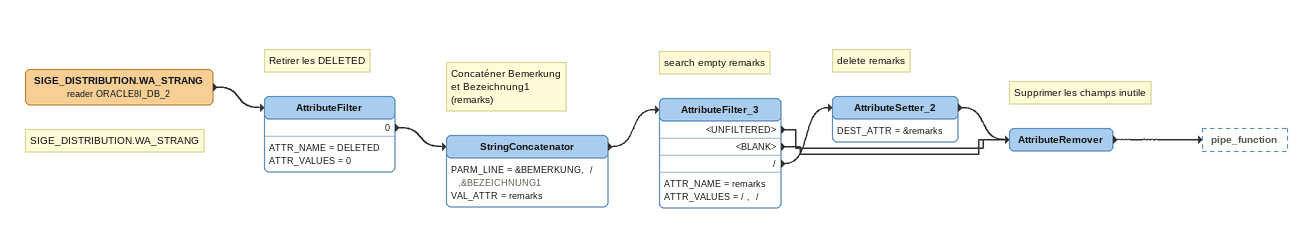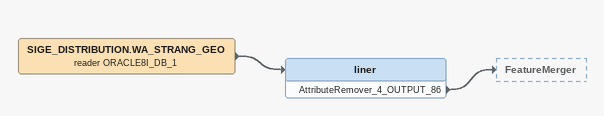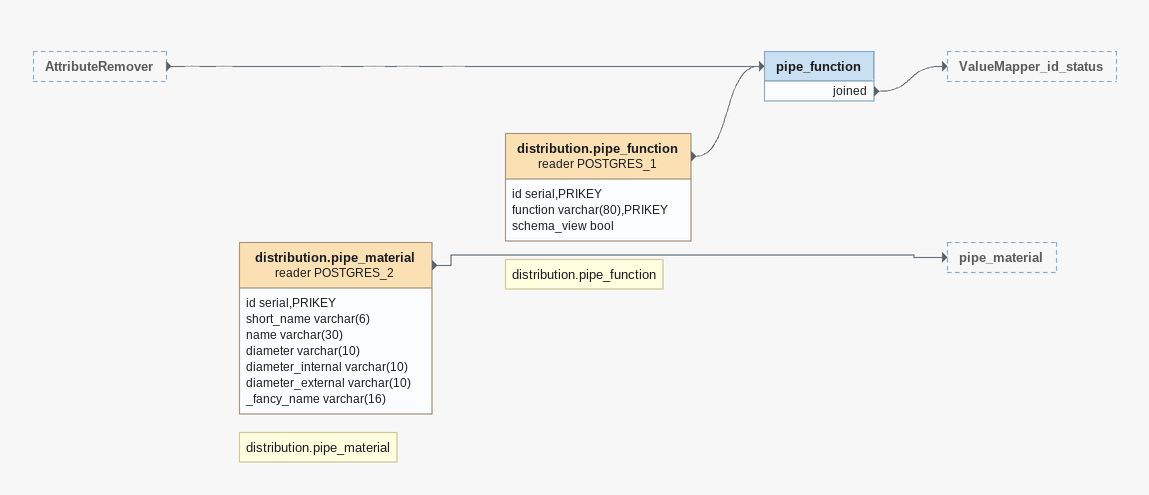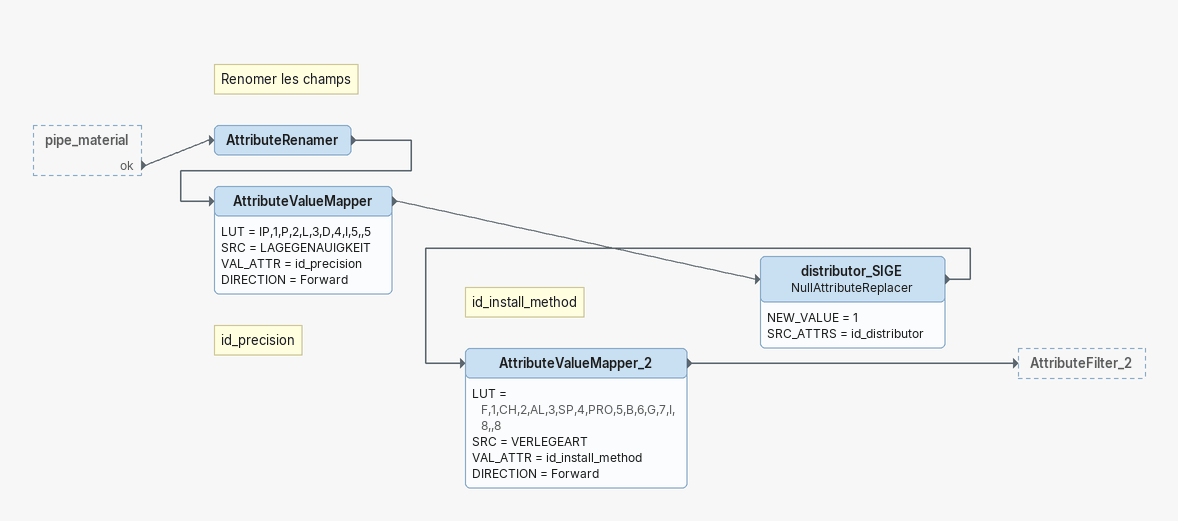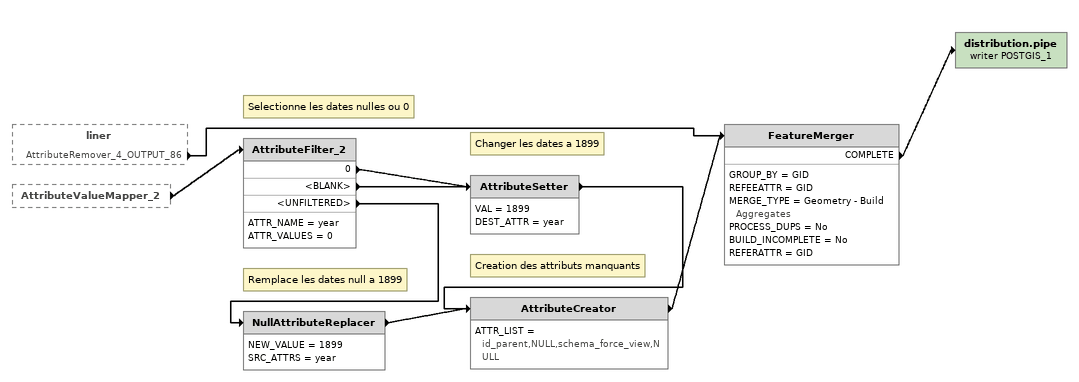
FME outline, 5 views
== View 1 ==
Note: SIGE_DISTRIBUTION.WA_STRANG
SIGE_DISTRIBUTION.WA_STRANG (reader ORACLE8I_DB_2)
    -> AttributeFilter
Note: Retirer les DELETED
AttributeFilter
    ATTR_NAME = DELETED
    ATTR_VALUES = 0
    0 -> StringConcatenator
Note: Concaténer Bemerkung / et Bezeichnung1 / (remarks)
StringConcatenator
    PARM_LINE = &BEMERKUNG,  / ,&BEZEICHNUNG1
    VAL_ATTR = remarks
    -> AttributeFilter_3
Note: search empty remarks
AttributeFilter_3
    ATTR_NAME = remarks
    ATTR_VALUES = / ,  /
    <UNFILTERED> -> AttributeRemover
    <BLANK> -> AttributeRemover
    / -> AttributeSetter_2
Note: delete remarks
AttributeSetter_2
    DEST_ATTR = &remarks
    -> AttributeRemover
Note: Supprimer les champs inutile
AttributeRemover
    -> pipe_function

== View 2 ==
SIGE_DISTRIBUTION.WA_STRANG_GEO (reader ORACLE8I_DB_1)
    -> liner
liner
    AttributeRemover_4_OUTPUT_86 -> FeatureMerger

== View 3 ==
AttributeRemover [outside]
    -> pipe_function
Note: distribution.pipe_material
distribution.pipe_material (reader POSTGRES_2)
    attributes: id serial,PRIKEY, short_name varchar(6), name varchar(30), diameter varchar(10), diameter_internal varchar(10), diameter_external varchar(10), _fancy_name varchar(16)
    -> pipe_material
Note: distribution.pipe_function
distribution.pipe_function (reader POSTGRES_1)
    attributes: id serial,PRIKEY, function varchar(80),PRIKEY, schema_view bool
    -> pipe_function
pipe_function
    joined -> ValueMapper_id_status

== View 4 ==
pipe_material [outside]
    ok -> AttributeRenamer
Note: Renomer les champs
AttributeRenamer
    -> AttributeValueMapper
Note: id_precision
AttributeValueMapper
    LUT = IP,1,P,2,L,3,D,4,I,5,,5
    SRC = LAGEGENAUIGKEIT
    VAL_ATTR = id_precision
    DIRECTION = Forward
    -> distributor_SIGE
distributor_SIGE: NullAttributeReplacer
    NEW_VALUE = 1
    SRC_ATTRS = id_distributor
    -> AttributeValueMapper_2
Note: id_install_method
AttributeValueMapper_2
    LUT = F,1,CH,2,AL,3,SP,4,PRO,5,B,6,G,7,I,8,,8
    SRC = VERLEGEART
    VAL_ATTR = id_install_method
    DIRECTION = Forward
    -> AttributeFilter_2

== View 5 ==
liner [outside]
    AttributeRemover_4_OUTPUT_86 -> FeatureMerger
AttributeValueMapper_2 [outside]
    -> AttributeFilter_2
Note: Selectionne les dates nulles ou 0
AttributeFilter_2
    ATTR_NAME = year
    ATTR_VALUES = 0
    0 -> AttributeSetter
    <BLANK> -> AttributeSetter
    <UNFILTERED> -> NullAttributeReplacer
Note: Changer les dates a 1899
AttributeSetter
    VAL = 1899
    DEST_ATTR = year
    -> AttributeCreator
Note: Remplace les dates null a 1899
NullAttributeReplacer
    NEW_VALUE = 1899
    SRC_ATTRS = year
    -> AttributeCreator
Note: Creation des attributs manquants
AttributeCreator
    ATTR_LIST = id_parent,NULL,schema_force_view,NULL
    -> FeatureMerger
FeatureMerger
    GROUP_BY = GID
    REFEEATTR = GID
    MERGE_TYPE = Geometry - Build Aggregates
    PROCESS_DUPS = No
    BUILD_INCOMPLETE = No
    REFERATTR = GID
    COMPLETE -> distribution.pipe (writer POSTGIS_1)
distribution.pipe (writer POSTGIS_1)
